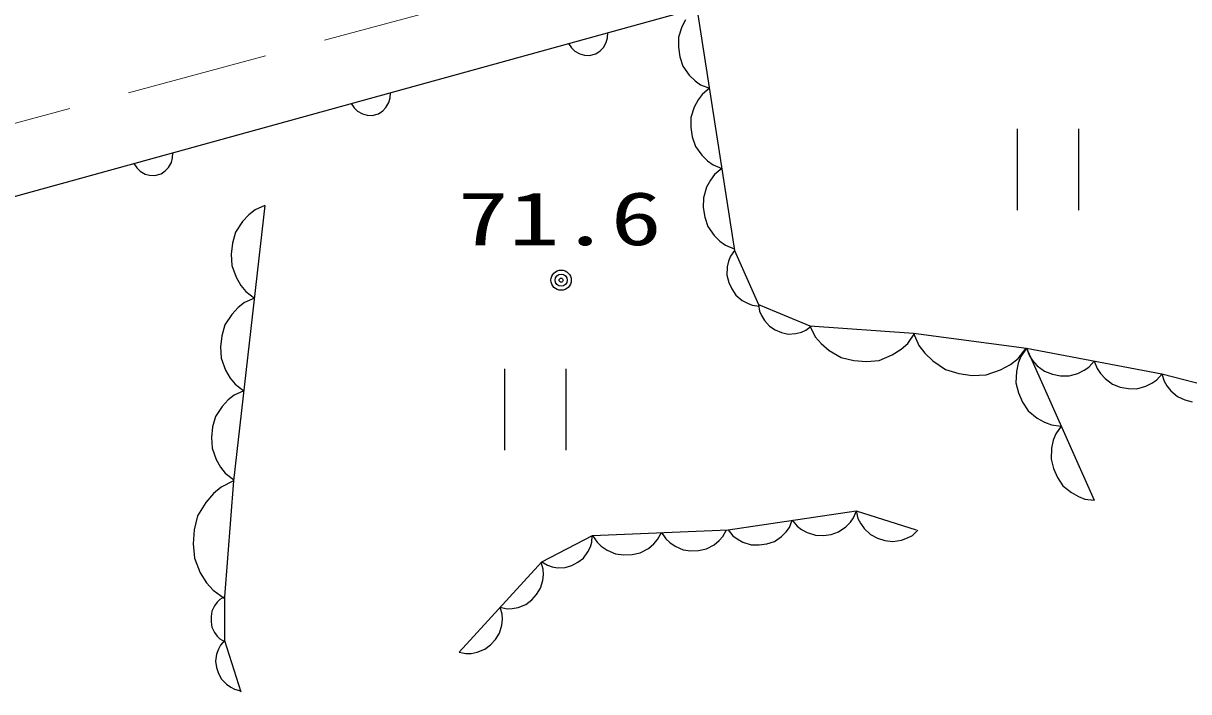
# Model space of a CAD drawing. Units: millimetres, scale not verified. Extents: x 40000 to 680000, y 20000 to 380000.
# Drawn here: x 93747 to 122465, y 260389 to 276857 of the extents above; entities that cross this region are included whole.
import ezdxf
from ezdxf.enums import TextEntityAlignment as Align

# ---------------------------------------------------------------- set-up
doc = ezdxf.new("R2010")
doc.units = ezdxf.units.MM
doc.header["$LTSCALE"] = 1000
doc.linetypes.add('CHAIN', pattern=[18.5, 12, -1.5, 3.5, -1.5])
doc.layers.add('M-BGD', color=7, linetype='Continuous', lineweight=25)
doc.layers.add('M-BMK', color=2, linetype='CHAIN', lineweight=13)
doc.styles.add('ＭＳ ゴシック', font='')
doc.styles.get('ＭＳ ゴシック').set_extended_font_data('MS Gothic')

msp = doc.modelspace()

# ---------------------------------------------------------------- linework, layer by layer
at = {"layer": 'M-BGD'}
for p, q in [((88915, 271314), (110347, 277231)), ((110347, 277231), (111273, 271261)), ((110068, 276945), (109974, 276769)), ((108144, 276498), (108150, 276625)), ((109974, 276769), (109892, 276513)), ((107186, 276358), (107257, 276253)), ((108043, 276263), (108112, 276386)), ((108112, 276386), (108144, 276498)), ((109892, 276513), (109889, 276270)), ((109889, 276270), (109926, 276033)), ((107257, 276253), (107341, 276173)), ((107341, 276173), (107464, 276103)), ((107464, 276103), (107577, 276072)), ((107577, 276072), (107703, 276065)), ((107703, 276065), (107857, 276108)), ((107857, 276108), (107962, 276179)), ((107962, 276179), (108043, 276263)), ((109926, 276033), (110002, 275802)), ((110002, 275802), (110158, 275583)), ((110158, 275583), (110301, 275443)), ((110301, 275443), (110438, 275343)), ((102785, 275019), (102792, 275145)), ((110438, 275343), (110654, 275255)), ((110654, 275255), (110474, 275106)), ((101828, 274879), (101899, 274774)), ((102684, 274784), (102754, 274907)), ((102754, 274907), (102785, 275019)), ((110374, 274969), (110280, 274792)), ((110474, 275106), (110374, 274969)), ((101899, 274774), (101983, 274694)), ((101983, 274694), (102106, 274624)), ((102106, 274624), (102219, 274593)), ((102219, 274593), (102345, 274586)), ((102345, 274586), (102499, 274629)), ((102499, 274629), (102604, 274699)), ((102604, 274699), (102684, 274784)), ((110280, 274792), (110198, 274537)), ((110198, 274537), (110195, 274294)), ((110195, 274294), (110232, 274056)), ((110232, 274056), (110308, 273825)), ((118236, 274254), (118237, 272254)), ((119757, 272255), (119756, 274255)), ((110308, 273825), (110464, 273607)), ((96470, 273400), (96541, 273295)), ((97326, 273304), (97396, 273427)), ((97396, 273427), (97427, 273539)), ((97427, 273539), (97434, 273666)), ((110464, 273607), (110607, 273467)), ((110607, 273467), (110744, 273367)), ((96541, 273295), (96625, 273214)), ((96625, 273214), (96748, 273144)), ((96748, 273144), (96860, 273113)), ((96860, 273113), (96987, 273107)), ((96987, 273107), (97141, 273149)), ((97141, 273149), (97246, 273220)), ((97246, 273220), (97326, 273304)), ((110781, 273130), (110680, 272993)), ((110744, 273367), (110960, 273279)), ((110960, 273279), (110781, 273130)), ((110680, 272993), (110586, 272816)), ((110505, 272561), (110502, 272317)), ((110586, 272816), (110505, 272561)), ((99702, 272370), (98925, 265582)), ((99458, 272259), (99305, 272138)), ((99702, 272370), (99458, 272259)), ((110502, 272317), (110538, 272080)), ((99147, 271971), (98979, 271712)), ((99305, 272138), (99147, 271971)), ((110538, 272080), (110615, 271849)), ((98979, 271712), (98902, 271443)), ((110615, 271849), (110770, 271630)), ((98902, 271443), (98870, 271169)), ((110770, 271630), (110913, 271491)), ((110913, 271491), (111050, 271391)), ((111050, 271391), (111266, 271303)), ((98870, 271169), (98885, 270890)), ((111172, 271118), (111126, 270999)), ((111273, 271261), (111172, 271118)), ((111273, 271261), (111866, 269926)), ((98885, 270890), (98990, 270600)), ((111093, 270853), (111084, 270652)), ((111126, 270999), (111093, 270853)), ((98990, 270600), (99106, 270401)), ((111084, 270652), (111130, 270475)), ((99106, 270401), (99228, 270249)), ((99228, 270249), (99441, 270085)), ((111130, 270475), (111203, 270311)), ((111203, 270311), (111303, 270159)), ((99196, 269975), (99044, 269853)), ((99441, 270085), (99196, 269975)), ((111303, 270159), (111459, 270031)), ((111459, 270031), (111590, 269958)), ((111590, 269958), (111708, 269912)), ((98886, 269686), (98717, 269428)), ((99044, 269853), (98886, 269686)), ((111708, 269912), (111882, 269891)), ((111866, 269926), (113128, 269407)), ((111866, 269926), (111891, 269765)), ((111891, 269765), (111936, 269655)), ((98717, 269428), (98640, 269159)), ((111936, 269655), (112008, 269535)), ((112008, 269535), (112131, 269393)), ((112131, 269393), (112276, 269303)), ((113030, 269296), (113161, 269393)), ((113128, 269407), (115687, 269222)), ((113128, 269407), (113264, 269136)), ((98640, 269159), (98609, 268884)), ((112276, 269303), (112431, 269239)), ((112431, 269239), (112597, 269201)), ((112597, 269201), (112785, 269215)), ((112785, 269215), (112920, 269250)), ((112920, 269250), (113030, 269296)), ((113264, 269136), (113409, 268969)), ((115546, 268971), (115720, 269219)), ((115687, 269222), (118469, 268851)), ((115687, 269222), (115817, 268922)), ((98609, 268884), (98623, 268605)), ((113409, 268969), (113605, 268799)), ((115161, 268686), (115379, 268827)), ((115379, 268827), (115546, 268971)), ((115817, 268922), (115961, 268733)), ((118259, 268597), (118462, 268852)), ((118469, 268851), (118328, 268651)), ((118469, 268851), (121807, 268221)), ((118469, 268851), (118538, 268665)), ((118469, 268851), (120139, 265105)), ((98623, 268605), (98729, 268315)), ((113605, 268799), (113905, 268621)), ((113905, 268621), (114212, 268546)), ((114212, 268546), (114523, 268524)), ((114523, 268524), (114838, 268553)), ((114838, 268553), (115161, 268686)), ((115961, 268733), (116161, 268537)), ((116161, 268537), (116472, 268327)), ((118070, 268453), (118259, 268597)), ((118328, 268651), (118265, 268484)), ((118538, 268665), (118619, 268546)), ((118619, 268546), (118734, 268421)), ((120008, 268388), (120139, 268536)), ((120139, 268536), (120208, 268350)), ((98729, 268315), (98845, 268117)), ((105603, 268340), (105603, 266341)), ((107123, 266341), (107122, 268341)), ((116472, 268327), (116797, 268227)), ((116797, 268227), (117130, 268182)), ((117471, 268193), (117826, 268316)), ((117826, 268316), (118070, 268453)), ((118218, 268280), (118206, 267998)), ((118265, 268484), (118218, 268280)), ((118734, 268421), (118915, 268283)), ((118915, 268283), (119109, 268212)), ((119517, 268169), (119736, 268232)), ((119736, 268232), (119888, 268307)), ((119888, 268307), (120008, 268388)), ((120208, 268350), (120289, 268231)), ((120289, 268231), (120404, 268106)), ((98845, 268117), (98966, 267964)), ((98966, 267964), (99179, 267801)), ((117130, 268182), (117471, 268193)), ((118206, 267998), (118270, 267751)), ((119109, 268212), (119310, 268174)), ((119310, 268174), (119517, 268169)), ((120404, 268106), (120586, 267968)), ((120586, 267968), (120780, 267896)), ((121406, 267917), (121559, 267992)), ((121559, 267992), (121678, 268073)), ((121678, 268073), (121810, 268221)), ((121807, 268221), (123365, 267814)), ((121807, 268221), (121860, 268042)), ((121860, 268042), (121928, 267925)), ((98945, 267695), (98799, 267578)), ((99179, 267801), (98945, 267695)), ((118270, 267751), (118372, 267521)), ((120780, 267896), (120980, 267859)), ((120980, 267859), (121187, 267854)), ((121187, 267854), (121406, 267917)), ((121928, 267925), (122028, 267800)), ((122028, 267800), (122189, 267658)), ((122189, 267658), (122367, 267579)), ((98648, 267419), (98487, 267171)), ((98799, 267578), (98648, 267419)), ((118372, 267521), (118513, 267308)), ((122367, 267579), (122553, 267530)), ((98487, 267171), (98413, 266914)), ((118513, 267308), (118731, 267129)), ((118731, 267129), (118914, 267027)), ((98413, 266914), (98383, 266652)), ((118914, 267027), (119081, 266963)), ((119081, 266963), (119324, 266933)), ((119324, 266933), (119190, 266742)), ((98383, 266652), (98397, 266385)), ((119129, 266584), (119085, 266389)), ((119190, 266742), (119129, 266584)), ((98397, 266385), (98498, 266107)), ((119085, 266389), (119073, 266121)), ((98498, 266107), (98609, 265917)), ((119073, 266121), (119134, 265886)), ((98609, 265917), (98725, 265771)), ((98725, 265771), (98928, 265615)), ((119134, 265886), (119232, 265666)), ((119232, 265666), (119366, 265463)), ((98622, 265431), (98435, 265271)), ((98925, 265582), (98622, 265431)), ((98925, 265582), (98703, 262726)), ((119366, 265463), (119573, 265293)), ((98435, 265271), (98244, 265053)), ((119573, 265293), (119748, 265196)), ((119748, 265196), (119907, 265135)), ((119907, 265135), (120138, 265107)), ((98244, 265053), (98043, 264720)), ((111114, 264378), (114267, 264842)), ((114208, 264671), (114280, 264844)), ((114267, 264842), (115751, 264378)), ((114267, 264842), (114311, 264660)), ((98043, 264720), (97958, 264378)), ((112625, 264438), (112697, 264611)), ((112697, 264611), (112815, 264466)), ((114014, 264449), (114127, 264562)), ((114127, 264562), (114208, 264671)), ((114311, 264660), (114374, 264540)), ((114374, 264540), (114467, 264410)), ((97958, 264378), (97931, 264031)), ((106524, 263589), (107776, 264238)), ((107756, 264070), (107767, 264233)), ((107776, 264238), (111114, 264378)), ((107776, 264238), (107885, 264072)), ((109379, 264135), (109474, 264309)), ((109474, 264309), (109577, 264153)), ((110891, 264112), (110983, 264212)), ((110983, 264212), (111072, 264376)), ((111114, 264378), (111232, 264233)), ((111232, 264233), (111341, 264152)), ((112256, 264093), (112432, 264216)), ((112432, 264216), (112544, 264329)), ((112544, 264329), (112625, 264438)), ((112815, 264466), (112924, 264385)), ((112924, 264385), (113065, 264309)), ((113065, 264309), (113269, 264242)), ((113269, 264242), (113463, 264238)), ((113463, 264238), (113653, 264266)), ((113653, 264266), (113838, 264326)), ((113838, 264326), (114014, 264449)), ((114467, 264410), (114622, 264262)), ((114622, 264262), (114796, 264174)), ((115534, 264178), (115655, 264241)), ((115655, 264241), (115794, 264365)), ((97931, 264031), (97962, 263679)), ((107660, 263831), (107721, 263957)), ((107721, 263957), (107756, 264070)), ((107885, 264072), (107991, 263975)), ((107991, 263975), (108131, 263878)), ((108950, 263811), (109150, 263921)), ((109150, 263921), (109282, 264029)), ((109282, 264029), (109379, 264135)), ((109577, 264153), (109677, 264061)), ((109677, 264061), (109808, 263971)), ((109808, 263971), (110004, 263883)), ((110580, 263907), (110768, 264011)), ((110768, 264011), (110891, 264112)), ((111341, 264152), (111482, 264076)), ((111482, 264076), (111686, 264009)), ((111686, 264009), (111880, 264005)), ((111880, 264005), (112070, 264033)), ((112070, 264033), (112256, 264093)), ((114796, 264174), (114979, 264117)), ((114979, 264117), (115172, 264090)), ((115172, 264090), (115384, 264124)), ((115384, 264124), (115534, 264178)), ((97962, 263679), (98109, 263319)), ((107413, 263577), (107549, 263679)), ((107549, 263679), (107660, 263831)), ((108131, 263878), (108339, 263785)), ((108339, 263785), (108544, 263760)), ((108544, 263760), (108748, 263768)), ((108748, 263768), (108950, 263811)), ((110004, 263883), (110197, 263859)), ((110197, 263859), (110389, 263867)), ((110389, 263867), (110580, 263907)), ((104484, 261363), (106524, 263589)), ((106561, 263407), (106511, 263574)), ((106524, 263589), (106663, 263503)), ((106566, 263279), (106561, 263407)), ((106663, 263503), (106776, 263467)), ((106776, 263467), (106914, 263444)), ((106914, 263444), (107102, 263447)), ((107102, 263447), (107264, 263499)), ((107264, 263499), (107413, 263577)), ((98109, 263319), (98264, 263074)), ((98264, 263074), (98424, 262887)), ((106496, 262937), (106551, 263130)), ((106551, 263130), (106566, 263279)), ((98424, 262887), (98700, 262691)), ((106275, 262651), (106397, 262784)), ((106397, 262784), (106496, 262937)), ((98461, 262506), (98395, 262374)), ((98527, 262594), (98461, 262506)), ((98593, 262660), (98527, 262594)), ((98703, 262726), (98593, 262660)), ((98703, 262726), (98703, 261650)), ((105943, 262467), (106131, 262539)), ((106131, 262539), (106275, 262651)), ((98395, 262374), (98373, 262242)), ((98373, 262242), (98373, 262110)), ((105547, 262301), (105497, 262468)), ((105497, 262468), (105669, 262433)), ((105553, 262174), (105547, 262301)), ((105669, 262433), (105796, 262439)), ((105796, 262439), (105943, 262467)), ((98373, 262110), (98395, 261978)), ((98395, 261978), (98461, 261846)), ((105483, 261831), (105538, 262024)), ((105538, 262024), (105553, 262174)), ((98461, 261846), (98527, 261758)), ((98527, 261758), (98593, 261692)), ((98593, 261692), (98703, 261626)), ((98703, 261650), (98603, 261536)), ((98703, 261650), (99111, 260389)), ((105262, 261545), (105383, 261678)), ((105383, 261678), (105483, 261831)), ((98553, 261438), (98511, 261315)), ((98603, 261536), (98553, 261438)), ((104484, 261363), (104656, 261328)), ((104783, 261333), (104930, 261361)), ((104930, 261361), (105118, 261433)), ((105118, 261433), (105262, 261545)), ((98511, 261315), (98485, 261142)), ((98485, 261142), (98508, 260986)), ((104656, 261328), (104783, 261333)), ((98508, 260986), (98556, 260838)), ((98556, 260838), (98629, 260697)), ((98629, 260697), (98751, 260573)), ((98751, 260573), (98857, 260498)), ((98857, 260498), (98955, 260448)), ((98955, 260448), (99103, 260414))]:
    msp.add_line(p, q, dxfattribs=at)
for radius in [250, 150, 50]:
    msp.add_circle((107000, 270528), radius, dxfattribs=at)
at = {"layer": 'M-BMK'}
msp.add_line((130621, 284363), (69975, 268055), dxfattribs=at)

# ---------------------------------------------------------------- texts
at = {"layer": 'M-BGD', "style": 'ＭＳ ゴシック', "width": 1.4}
msp.add_text('71.6', height=1320, rotation=0.01, dxfattribs=at).set_placement((104450, 270992), align=Align.BOTTOM_LEFT)

doc.saveas('drawing.dxf')
